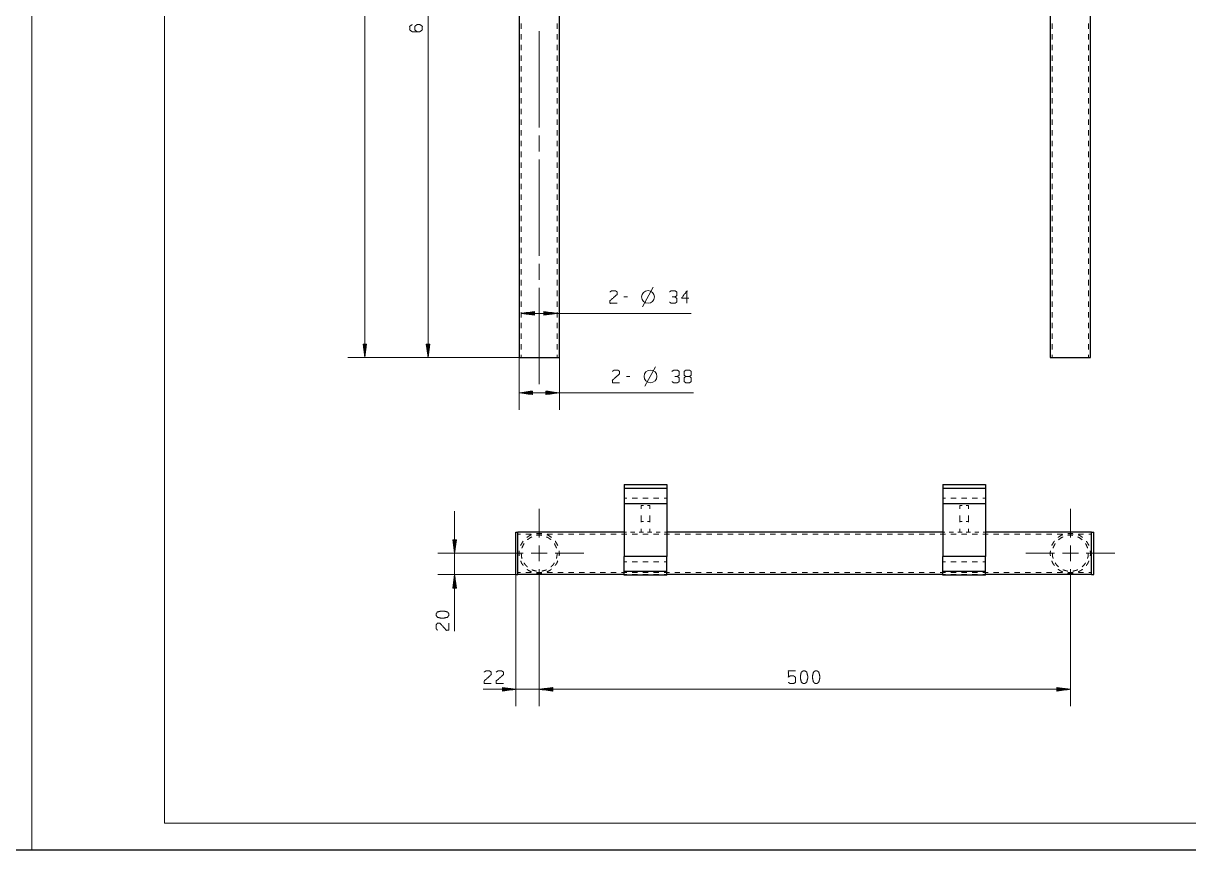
# Model space of a CAD drawing. Header units: millimetres. Extents: x 2210 to 79821, y -19430 to 2344.
# Drawn here: x 8667.6 to 8887, y 1492.8 to 1648.3 of the extents above; entities that cross this region are included whole.
import ezdxf

# ---------------------------------------------------------------- set-up
doc = ezdxf.new("R2010")
doc.units = ezdxf.units.MM
doc.layers.add('101', color=7, linetype='Continuous', true_color=0xffffff)

msp = doc.modelspace()

# ---------------------------------------------------------------- linework, layer by layer
msp.add_line((2209.78, 1492.82), (13049.16, 1492.82))
at = {"layer": '101', "color": 133, "linetype": 'Continuous', "lineweight": 18}
for p, q in [((8669.21, 1789.82), (8669.21, 1492.82)), ((8694.21, 1784.82), (8694.21, 1497.82)), ((8694.21, 1497.82), (9084.21, 1497.82)), ((8669.21, 1492.82), (9089.21, 1492.82))]:
    msp.add_line(p, q, dxfattribs=at)
at = {"layer": '101', "color": 22, "linetype": 'Continuous', "lineweight": 18}
for p, q in [((8731.89, 1585.45), (8731.89, 1736.08)), ((8743.81, 1714.25), (8743.81, 1585.45)), ((8763.87, 1594.09), (8761.33, 1593.76)), ((8761.33, 1593.76), (8763.87, 1593.43)), ((8761.33, 1593.76), (8793.33, 1593.76)), ((8763.87, 1593.78), (8761.52, 1593.78)), ((8763.87, 1593.73), (8761.52, 1593.73)), ((8763.87, 1593.84), (8761.9, 1593.84)), ((8763.87, 1593.68), (8761.9, 1593.68)), ((8763.87, 1593.89), (8762.29, 1593.89)), ((8763.87, 1593.63), (8762.29, 1593.63)), ((8763.87, 1593.94), (8762.68, 1593.94)), ((8763.87, 1593.58), (8762.68, 1593.58)), ((8763.87, 1593.99), (8763.06, 1593.99)), ((8763.87, 1593.53), (8763.06, 1593.53)), ((8763.87, 1594.04), (8763.45, 1594.04)), ((8763.87, 1593.48), (8763.45, 1593.48)), ((8763.87, 1594.09), (8763.83, 1594.09)), ((8763.87, 1594.09), (8763.83, 1594.09)), ((8763.87, 1593.43), (8763.83, 1593.43)), ((8763.87, 1593.43), (8763.83, 1593.43)), ((8763.87, 1593.43), (8763.87, 1594.09)), ((8765.59, 1594.09), (8765.62, 1594.09)), ((8765.59, 1594.09), (8765.59, 1593.43)), ((8768.13, 1593.76), (8765.59, 1594.09)), ((8765.59, 1594.09), (8765.62, 1594.09)), ((8765.59, 1594.04), (8766, 1594.04)), ((8765.59, 1593.99), (8766.39, 1593.99)), ((8765.59, 1593.94), (8766.77, 1593.94)), ((8765.59, 1593.89), (8767.16, 1593.89)), ((8765.59, 1593.84), (8767.55, 1593.84)), ((8765.59, 1593.78), (8767.93, 1593.78)), ((8765.59, 1593.43), (8768.13, 1593.76)), ((8765.59, 1593.73), (8767.93, 1593.73)), ((8765.59, 1593.68), (8767.55, 1593.68)), ((8765.59, 1593.63), (8767.16, 1593.63)), ((8765.59, 1593.58), (8766.77, 1593.58)), ((8765.59, 1593.53), (8766.39, 1593.53)), ((8765.59, 1593.48), (8766, 1593.48)), ((8765.59, 1593.43), (8765.62, 1593.43)), ((8765.59, 1593.43), (8765.62, 1593.43)), ((8732.23, 1587.99), (8731.56, 1587.99)), ((8731.56, 1587.99), (8731.56, 1587.96)), ((8731.56, 1587.99), (8731.56, 1587.96)), ((8731.56, 1587.99), (8731.89, 1585.45)), ((8731.62, 1587.99), (8731.62, 1587.57)), ((8731.67, 1587.99), (8731.67, 1587.19)), ((8731.72, 1587.99), (8731.72, 1586.8)), ((8731.77, 1587.99), (8731.77, 1586.41)), ((8731.82, 1587.99), (8731.82, 1586.03)), ((8731.87, 1587.99), (8731.87, 1585.64)), ((8731.89, 1585.45), (8732.23, 1587.99)), ((8731.92, 1587.99), (8731.92, 1585.64)), ((8731.97, 1587.99), (8731.97, 1586.03)), ((8732.02, 1587.99), (8732.02, 1586.41)), ((8732.07, 1587.99), (8732.07, 1586.8)), ((8732.12, 1587.99), (8732.12, 1587.19)), ((8732.17, 1587.99), (8732.17, 1587.57)), ((8732.22, 1587.99), (8732.22, 1587.96)), ((8732.22, 1587.99), (8732.22, 1587.96)), ((8743.47, 1587.99), (8743.81, 1585.45)), ((8744.14, 1587.99), (8743.47, 1587.99)), ((8743.48, 1587.99), (8743.48, 1587.96)), ((8743.48, 1587.99), (8743.48, 1587.96)), ((8743.53, 1587.99), (8743.53, 1587.57)), ((8743.58, 1587.99), (8743.58, 1587.19)), ((8743.63, 1587.99), (8743.63, 1586.8)), ((8743.68, 1587.99), (8743.68, 1586.41)), ((8743.73, 1587.99), (8743.73, 1586.03)), ((8743.78, 1587.99), (8743.78, 1585.64)), ((8743.81, 1585.45), (8744.14, 1587.99)), ((8743.83, 1587.99), (8743.83, 1585.64)), ((8743.88, 1587.99), (8743.88, 1586.03)), ((8743.93, 1587.99), (8743.93, 1586.41)), ((8743.99, 1587.99), (8743.99, 1586.8)), ((8744.04, 1587.99), (8744.04, 1587.19)), ((8744.09, 1587.99), (8744.09, 1587.57)), ((8744.14, 1587.99), (8744.14, 1587.96)), ((8744.14, 1587.99), (8744.14, 1587.96)), ((8760.93, 1585.45), (8728.72, 1585.45)), ((8760.93, 1585.45), (8740.63, 1585.45)), ((8760.93, 1585.45), (8760.93, 1575.63)), ((8768.53, 1585.45), (8768.53, 1575.63)), ((8763.47, 1579.14), (8760.93, 1578.81)), ((8760.93, 1578.81), (8763.47, 1578.47)), ((8760.93, 1578.81), (8793.79, 1578.81)), ((8763.47, 1578.83), (8761.12, 1578.83)), ((8763.47, 1578.78), (8761.12, 1578.78)), ((8763.47, 1578.88), (8761.5, 1578.88)), ((8763.47, 1578.73), (8761.5, 1578.73)), ((8763.47, 1578.94), (8761.89, 1578.94)), ((8763.47, 1578.68), (8761.89, 1578.68)), ((8763.47, 1578.99), (8762.28, 1578.99)), ((8763.47, 1578.63), (8762.28, 1578.63)), ((8763.47, 1579.04), (8762.66, 1579.04)), ((8763.47, 1578.58), (8762.66, 1578.58)), ((8763.47, 1579.09), (8763.05, 1579.09)), ((8763.47, 1578.53), (8763.05, 1578.53)), ((8763.47, 1579.14), (8763.43, 1579.14)), ((8763.47, 1579.14), (8763.43, 1579.14)), ((8763.47, 1578.48), (8763.43, 1578.48)), ((8763.47, 1578.48), (8763.43, 1578.48)), ((8763.47, 1578.47), (8763.47, 1579.14)), ((8768.53, 1578.81), (8765.99, 1579.14)), ((8765.99, 1579.14), (8766.02, 1579.14)), ((8765.99, 1579.14), (8765.99, 1578.47)), ((8765.99, 1579.14), (8766.02, 1579.14)), ((8765.99, 1579.09), (8766.4, 1579.09)), ((8765.99, 1579.04), (8766.79, 1579.04)), ((8765.99, 1578.99), (8767.17, 1578.99)), ((8765.99, 1578.94), (8767.56, 1578.94)), ((8765.99, 1578.88), (8767.95, 1578.88)), ((8765.99, 1578.83), (8768.33, 1578.83)), ((8765.99, 1578.47), (8768.53, 1578.81)), ((8765.99, 1578.78), (8768.33, 1578.78)), ((8765.99, 1578.73), (8767.95, 1578.73)), ((8765.99, 1578.68), (8767.56, 1578.68)), ((8765.99, 1578.63), (8767.17, 1578.63)), ((8765.99, 1578.58), (8766.79, 1578.58)), ((8765.99, 1578.53), (8766.4, 1578.53)), ((8765.99, 1578.48), (8766.02, 1578.48)), ((8765.99, 1578.48), (8766.02, 1578.48)), ((8748.8, 1533.94), (8748.8, 1556.54)), ((8748.47, 1551.14), (8748.8, 1548.6)), ((8748.47, 1551.14), (8748.47, 1551.11)), ((8749.14, 1551.14), (8748.47, 1551.14)), ((8748.47, 1551.14), (8748.47, 1551.11)), ((8748.52, 1551.14), (8748.52, 1550.72)), ((8748.57, 1551.14), (8748.57, 1550.34)), ((8748.62, 1551.14), (8748.62, 1549.95)), ((8748.68, 1551.14), (8748.68, 1549.56)), ((8748.73, 1551.14), (8748.73, 1549.18)), ((8748.78, 1551.14), (8748.78, 1548.79)), ((8748.8, 1548.6), (8749.14, 1551.14)), ((8748.83, 1551.14), (8748.83, 1548.79)), ((8748.88, 1551.14), (8748.88, 1549.18)), ((8748.93, 1551.14), (8748.93, 1549.56)), ((8748.98, 1551.14), (8748.98, 1549.95)), ((8749.03, 1551.14), (8749.03, 1550.34)), ((8749.08, 1551.14), (8749.08, 1550.72)), ((8749.13, 1551.14), (8749.13, 1551.11)), ((8749.13, 1551.14), (8749.13, 1551.11)), ((8756.33, 1548.6), (8745.63, 1548.6)), ((8760.33, 1545.2), (8760.33, 1519.83)), ((8760.73, 1544.6), (8745.63, 1544.6)), ((8748.8, 1544.6), (8748.47, 1542.06)), ((8748.52, 1542.06), (8748.52, 1542.48)), ((8748.57, 1542.06), (8748.57, 1542.86)), ((8748.62, 1542.06), (8748.62, 1543.25)), ((8748.68, 1542.06), (8748.68, 1543.64)), ((8748.73, 1542.06), (8748.73, 1544.02)), ((8748.78, 1542.06), (8748.78, 1544.41)), ((8749.14, 1542.06), (8748.8, 1544.6)), ((8748.83, 1542.06), (8748.83, 1544.41)), ((8748.88, 1542.06), (8748.88, 1544.02)), ((8748.93, 1542.06), (8748.93, 1543.64)), ((8748.98, 1542.06), (8748.98, 1543.25)), ((8749.03, 1542.06), (8749.03, 1542.86)), ((8749.08, 1542.06), (8749.08, 1542.48)), ((8748.47, 1542.06), (8748.47, 1542.09)), ((8748.47, 1542.06), (8748.47, 1542.09)), ((8748.47, 1542.06), (8749.14, 1542.06)), ((8749.13, 1542.06), (8749.13, 1542.09)), ((8749.13, 1542.06), (8749.13, 1542.09)), ((8764.73, 1540.2), (8764.73, 1519.83)), ((8764.73, 1540.2), (8764.73, 1519.83)), ((8864.73, 1540.2), (8864.73, 1519.83)), ((8754.19, 1523.01), (8772.66, 1523.01)), ((8757.79, 1523.34), (8757.79, 1522.67)), ((8760.33, 1523.01), (8757.79, 1523.34)), ((8757.79, 1523.34), (8757.82, 1523.34)), ((8757.79, 1523.34), (8757.82, 1523.34)), ((8757.79, 1523.28), (8758.2, 1523.28)), ((8757.79, 1523.23), (8758.59, 1523.23)), ((8757.79, 1523.18), (8758.97, 1523.18)), ((8757.79, 1523.13), (8759.36, 1523.13)), ((8757.79, 1523.08), (8759.75, 1523.08)), ((8757.79, 1523.03), (8760.13, 1523.03)), ((8757.79, 1522.67), (8760.33, 1523.01)), ((8757.79, 1522.98), (8760.13, 1522.98)), ((8757.79, 1522.93), (8759.75, 1522.93)), ((8757.79, 1522.88), (8759.36, 1522.88)), ((8757.79, 1522.83), (8758.97, 1522.83)), ((8757.79, 1522.78), (8758.59, 1522.78)), ((8757.79, 1522.73), (8758.2, 1522.73)), ((8767.27, 1523.34), (8764.73, 1523.01)), ((8767.27, 1523.34), (8764.73, 1523.01)), ((8764.73, 1523.01), (8767.27, 1522.67)), ((8764.73, 1523.01), (8767.27, 1522.67)), ((8764.73, 1523.01), (8864.73, 1523.01)), ((8767.27, 1523.03), (8764.92, 1523.03)), ((8767.27, 1523.03), (8764.92, 1523.03)), ((8767.27, 1522.98), (8764.92, 1522.98)), ((8767.27, 1522.98), (8764.92, 1522.98)), ((8767.27, 1523.08), (8765.3, 1523.08)), ((8767.27, 1523.08), (8765.3, 1523.08)), ((8767.27, 1522.93), (8765.3, 1522.93)), ((8767.27, 1522.93), (8765.3, 1522.93)), ((8767.27, 1523.13), (8765.69, 1523.13)), ((8767.27, 1523.13), (8765.69, 1523.13)), ((8767.27, 1522.88), (8765.69, 1522.88)), ((8767.27, 1522.88), (8765.69, 1522.88)), ((8767.27, 1523.18), (8766.08, 1523.18)), ((8767.27, 1523.18), (8766.08, 1523.18)), ((8767.27, 1522.83), (8766.08, 1522.83)), ((8767.27, 1522.83), (8766.08, 1522.83)), ((8767.27, 1523.23), (8766.46, 1523.23)), ((8767.27, 1523.23), (8766.46, 1523.23)), ((8767.27, 1522.78), (8766.46, 1522.78)), ((8767.27, 1522.78), (8766.46, 1522.78)), ((8767.27, 1523.28), (8766.85, 1523.28)), ((8767.27, 1523.28), (8766.85, 1523.28)), ((8767.27, 1522.73), (8766.85, 1522.73)), ((8767.27, 1522.73), (8766.85, 1522.73)), ((8767.27, 1523.34), (8767.23, 1523.34)), ((8767.27, 1523.34), (8767.23, 1523.34)), ((8767.27, 1523.34), (8767.23, 1523.34)), ((8767.27, 1523.34), (8767.23, 1523.34)), ((8767.27, 1522.67), (8767.27, 1523.34)), ((8767.27, 1522.67), (8767.27, 1523.34)), ((8864.73, 1523.01), (8862.19, 1523.34)), ((8862.19, 1523.34), (8862.22, 1523.34)), ((8862.19, 1523.34), (8862.19, 1522.67)), ((8862.19, 1523.34), (8862.22, 1523.34)), ((8862.19, 1523.28), (8862.6, 1523.28)), ((8862.19, 1523.23), (8862.99, 1523.23)), ((8862.19, 1523.18), (8863.37, 1523.18)), ((8862.19, 1523.13), (8863.76, 1523.13)), ((8862.19, 1523.08), (8864.15, 1523.08)), ((8862.19, 1523.03), (8864.53, 1523.03)), ((8862.19, 1522.67), (8864.73, 1523.01)), ((8862.19, 1522.98), (8864.53, 1522.98)), ((8862.19, 1522.93), (8864.15, 1522.93)), ((8862.19, 1522.88), (8863.76, 1522.88)), ((8862.19, 1522.83), (8863.37, 1522.83)), ((8862.19, 1522.78), (8862.99, 1522.78)), ((8862.19, 1522.73), (8862.6, 1522.73)), ((8757.79, 1522.68), (8757.82, 1522.68)), ((8757.79, 1522.68), (8757.82, 1522.68)), ((8767.27, 1522.68), (8767.23, 1522.68)), ((8767.27, 1522.68), (8767.23, 1522.68)), ((8767.27, 1522.68), (8767.23, 1522.68)), ((8767.27, 1522.68), (8767.23, 1522.68)), ((8862.19, 1522.68), (8862.22, 1522.68)), ((8862.19, 1522.68), (8862.22, 1522.68))]:
    msp.add_line(p, q, dxfattribs=at)
at = {"layer": '101', "color": 92, "linetype": 'Continuous', "lineweight": 25}
for p, q in [((8760.93, 1714.25), (8760.93, 1585.45)), ((8768.53, 1585.45), (8768.53, 1714.25)), ((8860.93, 1714.25), (8860.93, 1585.45)), ((8868.53, 1585.45), (8868.53, 1714.25)), ((8780.73, 1561.54), (8780.73, 1560.83)), ((8780.73, 1561.54), (8788.73, 1561.54)), ((8780.73, 1560.83), (8780.73, 1558.59)), ((8780.73, 1560.83), (8788.73, 1560.83)), ((8788.73, 1561.54), (8788.73, 1560.83)), ((8788.73, 1560.83), (8788.73, 1558.59)), ((8840.73, 1561.54), (8848.73, 1561.54)), ((8840.73, 1561.54), (8840.73, 1560.83)), ((8840.73, 1560.83), (8840.73, 1558.59)), ((8840.73, 1560.83), (8848.73, 1560.83)), ((8848.73, 1561.54), (8848.73, 1560.83)), ((8848.73, 1560.83), (8848.73, 1558.59)), ((8780.73, 1558), (8788.73, 1558)), ((8840.73, 1558), (8848.73, 1558)), ((8780.73, 1557), (8780.73, 1548)), ((8788.73, 1557), (8788.73, 1548)), ((8840.73, 1557), (8840.73, 1548)), ((8848.73, 1557), (8848.73, 1548)), ((8780.73, 1552.6), (8760.73, 1552.6)), ((8760.73, 1545.2), (8760.73, 1552)), ((8840.72, 1552.6), (8788.73, 1552.6)), ((8868.73, 1552.6), (8848.72, 1552.6)), ((8868.73, 1545.2), (8868.73, 1552)), ((8788.73, 1548), (8780.73, 1548)), ((8780.73, 1545.17), (8780.73, 1547.41)), ((8788.73, 1545.17), (8788.73, 1547.41)), ((8848.73, 1548), (8840.73, 1548)), ((8840.73, 1545.17), (8840.73, 1547.41)), ((8848.73, 1545.17), (8848.73, 1547.41)), ((8788.73, 1545.17), (8780.73, 1545.17)), ((8780.73, 1544.46), (8780.73, 1545.17)), ((8788.73, 1544.46), (8788.73, 1545.17)), ((8848.73, 1545.17), (8840.73, 1545.17)), ((8840.73, 1544.46), (8840.73, 1545.17)), ((8848.73, 1544.46), (8848.73, 1545.17)), ((8780.73, 1544.6), (8760.73, 1544.6)), ((8788.73, 1544.46), (8780.73, 1544.46)), ((8840.72, 1544.6), (8788.73, 1544.6)), ((8848.73, 1544.46), (8840.73, 1544.46)), ((8868.73, 1544.6), (8848.72, 1544.6))]:
    msp.add_line(p, q, dxfattribs=at)
at = {"layer": '101', "color": 53, "linetype": 'Continuous', "lineweight": 18}
for p, q in [((8761.33, 1648.34), (8761.33, 1647.33)), ((8768.13, 1647.33), (8768.13, 1648.34)), ((8861.33, 1648.34), (8861.33, 1647.33)), ((8868.13, 1647.33), (8868.13, 1648.34)), ((8761.33, 1646.33), (8761.33, 1645.32)), ((8768.13, 1645.32), (8768.13, 1646.33)), ((8861.33, 1646.33), (8861.33, 1645.32)), ((8868.13, 1645.32), (8868.13, 1646.33)), ((8761.33, 1644.32), (8761.33, 1643.31)), ((8768.13, 1643.31), (8768.13, 1644.32)), ((8861.33, 1644.32), (8861.33, 1643.31)), ((8868.13, 1643.31), (8868.13, 1644.32)), ((8761.33, 1642.3), (8761.33, 1641.3)), ((8768.13, 1641.3), (8768.13, 1642.3)), ((8861.33, 1642.3), (8861.33, 1641.3)), ((8868.13, 1641.3), (8868.13, 1642.3)), ((8761.33, 1640.29), (8761.33, 1639.28)), ((8768.13, 1639.28), (8768.13, 1640.29)), ((8861.33, 1640.29), (8861.33, 1639.28)), ((8868.13, 1639.28), (8868.13, 1640.29)), ((8761.33, 1638.28), (8761.33, 1637.27)), ((8768.13, 1637.27), (8768.13, 1638.28)), ((8861.33, 1638.28), (8861.33, 1637.27)), ((8868.13, 1637.27), (8868.13, 1638.28)), ((8761.33, 1636.27), (8761.33, 1635.26)), ((8768.13, 1635.26), (8768.13, 1636.27)), ((8861.33, 1636.27), (8861.33, 1635.26)), ((8868.13, 1635.26), (8868.13, 1636.27)), ((8761.33, 1634.25), (8761.33, 1633.25)), ((8768.13, 1633.25), (8768.13, 1634.25)), ((8861.33, 1634.25), (8861.33, 1633.25)), ((8868.13, 1633.25), (8868.13, 1634.25)), ((8761.33, 1632.24), (8761.33, 1631.23)), ((8761.33, 1630.23), (8761.33, 1629.22)), ((8768.13, 1631.23), (8768.13, 1632.24)), ((8768.13, 1629.22), (8768.13, 1630.23)), ((8861.33, 1632.24), (8861.33, 1631.23)), ((8861.33, 1630.23), (8861.33, 1629.22)), ((8868.13, 1631.23), (8868.13, 1632.24)), ((8868.13, 1629.22), (8868.13, 1630.23)), ((8761.33, 1628.22), (8761.33, 1627.21)), ((8768.13, 1627.21), (8768.13, 1628.22)), ((8861.33, 1628.22), (8861.33, 1627.21)), ((8868.13, 1627.21), (8868.13, 1628.22)), ((8761.33, 1626.2), (8761.33, 1625.2)), ((8768.13, 1625.2), (8768.13, 1626.2)), ((8861.33, 1626.2), (8861.33, 1625.2)), ((8868.13, 1625.2), (8868.13, 1626.2)), ((8761.33, 1624.19), (8761.33, 1623.18)), ((8768.13, 1623.18), (8768.13, 1624.19)), ((8861.33, 1624.19), (8861.33, 1623.18)), ((8868.13, 1623.18), (8868.13, 1624.19)), ((8761.33, 1622.18), (8761.33, 1621.17)), ((8768.13, 1621.17), (8768.13, 1622.18)), ((8861.33, 1622.18), (8861.33, 1621.17)), ((8868.13, 1621.17), (8868.13, 1622.18)), ((8761.33, 1620.17), (8761.33, 1619.16)), ((8768.13, 1619.16), (8768.13, 1620.17)), ((8861.33, 1620.17), (8861.33, 1619.16)), ((8868.13, 1619.16), (8868.13, 1620.17)), ((8761.33, 1618.15), (8761.33, 1617.15)), ((8768.13, 1617.15), (8768.13, 1618.15)), ((8861.33, 1618.15), (8861.33, 1617.15)), ((8868.13, 1617.15), (8868.13, 1618.15)), ((8761.33, 1616.14), (8761.33, 1615.13)), ((8768.13, 1615.13), (8768.13, 1616.14)), ((8861.33, 1616.14), (8861.33, 1615.13)), ((8868.13, 1615.13), (8868.13, 1616.14)), ((8761.33, 1614.13), (8761.33, 1613.12)), ((8768.13, 1613.12), (8768.13, 1614.13)), ((8861.33, 1614.13), (8861.33, 1613.12)), ((8868.13, 1613.12), (8868.13, 1614.13)), ((8761.33, 1612.12), (8761.33, 1611.11)), ((8768.13, 1611.11), (8768.13, 1612.12)), ((8861.33, 1612.12), (8861.33, 1611.11)), ((8868.13, 1611.11), (8868.13, 1612.12)), ((8761.33, 1610.1), (8761.33, 1609.1)), ((8768.13, 1609.1), (8768.13, 1610.1)), ((8861.33, 1610.1), (8861.33, 1609.1)), ((8868.13, 1609.1), (8868.13, 1610.1)), ((8761.33, 1608.09), (8761.33, 1607.08)), ((8761.33, 1606.08), (8761.33, 1605.07)), ((8768.13, 1607.08), (8768.13, 1608.09)), ((8768.13, 1605.07), (8768.13, 1606.08)), ((8861.33, 1608.09), (8861.33, 1607.08)), ((8861.33, 1606.08), (8861.33, 1605.07)), ((8868.13, 1607.08), (8868.13, 1608.09)), ((8868.13, 1605.07), (8868.13, 1606.08)), ((8761.33, 1604.07), (8761.33, 1603.06)), ((8768.13, 1603.06), (8768.13, 1604.07)), ((8861.33, 1604.07), (8861.33, 1603.06)), ((8868.13, 1603.06), (8868.13, 1604.07)), ((8761.33, 1602.05), (8761.33, 1601.05)), ((8768.13, 1601.05), (8768.13, 1602.05)), ((8861.33, 1602.05), (8861.33, 1601.05)), ((8868.13, 1601.05), (8868.13, 1602.05)), ((8761.33, 1600.04), (8761.33, 1599.03)), ((8768.13, 1599.03), (8768.13, 1600.04)), ((8861.33, 1600.04), (8861.33, 1599.03)), ((8868.13, 1599.03), (8868.13, 1600.04)), ((8761.33, 1598.03), (8761.33, 1597.02)), ((8768.13, 1597.02), (8768.13, 1598.03)), ((8861.33, 1598.03), (8861.33, 1597.02)), ((8868.13, 1597.02), (8868.13, 1598.03)), ((8761.33, 1596.02), (8761.33, 1595.01)), ((8768.13, 1595.01), (8768.13, 1596.02)), ((8861.33, 1596.02), (8861.33, 1595.01)), ((8868.13, 1595.01), (8868.13, 1596.02)), ((8761.33, 1594), (8761.33, 1593)), ((8768.13, 1593), (8768.13, 1594)), ((8861.33, 1594), (8861.33, 1593)), ((8868.13, 1593), (8868.13, 1594)), ((8761.33, 1591.99), (8761.33, 1590.98)), ((8768.13, 1590.98), (8768.13, 1591.99)), ((8861.33, 1591.99), (8861.33, 1590.98)), ((8868.13, 1590.98), (8868.13, 1591.99)), ((8761.33, 1589.98), (8761.33, 1588.97)), ((8768.13, 1588.97), (8768.13, 1589.98)), ((8861.33, 1589.98), (8861.33, 1588.97)), ((8868.13, 1588.97), (8868.13, 1589.98)), ((8761.33, 1587.97), (8761.33, 1586.96)), ((8768.13, 1586.96), (8768.13, 1587.97)), ((8861.33, 1587.97), (8861.33, 1586.96)), ((8868.13, 1586.96), (8868.13, 1587.97)), ((8761.33, 1585.95), (8761.33, 1585.45)), ((8768.13, 1585.45), (8768.13, 1585.95)), ((8861.33, 1585.95), (8861.33, 1585.45)), ((8868.13, 1585.45), (8868.13, 1585.95)), ((8780.73, 1559), (8781.23, 1559)), ((8782.23, 1559), (8783.23, 1559)), ((8784.23, 1559), (8785.23, 1559)), ((8786.23, 1559), (8787.23, 1559)), ((8788.23, 1559), (8788.73, 1559)), ((8840.73, 1559), (8841.23, 1559)), ((8842.23, 1559), (8843.23, 1559)), ((8844.23, 1559), (8845.23, 1559)), ((8846.23, 1559), (8847.23, 1559)), ((8848.23, 1559), (8848.73, 1559)), ((8783.93, 1557.6), (8784.33, 1557.6)), ((8783.93, 1556.97), (8783.93, 1557.6)), ((8783.93, 1554.47), (8783.93, 1555.72)), ((8785.13, 1557.6), (8785.53, 1557.6)), ((8785.53, 1556.97), (8785.53, 1557.6)), ((8785.53, 1554.47), (8785.53, 1555.72)), ((8843.93, 1557.6), (8844.33, 1557.6)), ((8843.93, 1557.6), (8843.93, 1556.97)), ((8843.93, 1555.72), (8843.93, 1554.47)), ((8845.13, 1557.6), (8845.53, 1557.6)), ((8845.53, 1557.6), (8845.53, 1556.97)), ((8845.53, 1555.72), (8845.53, 1554.47)), ((8783.93, 1554.6), (8784.33, 1554.6)), ((8785.13, 1554.6), (8785.53, 1554.6)), ((8843.93, 1554.6), (8844.33, 1554.6)), ((8845.13, 1554.6), (8845.53, 1554.6)), ((8761.23, 1552.2), (8760.73, 1552.2)), ((8763.23, 1552.2), (8762.23, 1552.2)), ((8764.73, 1552.4), (8764.23, 1552.34)), ((8765.23, 1552.2), (8764.23, 1552.2)), ((8764.73, 1552), (8764.24, 1551.94)), ((8765.22, 1552.34), (8764.73, 1552.4)), ((8765.21, 1551.94), (8764.73, 1552)), ((8767.23, 1552.2), (8766.23, 1552.2)), ((8769.23, 1552.2), (8768.23, 1552.2)), ((8771.23, 1552.2), (8770.23, 1552.2)), ((8773.23, 1552.2), (8772.23, 1552.2)), ((8775.23, 1552.2), (8774.23, 1552.2)), ((8777.23, 1552.2), (8776.23, 1552.2)), ((8779.23, 1552.2), (8778.23, 1552.2)), ((8781.23, 1552.2), (8780.23, 1552.2)), ((8781.13, 1552.6), (8780.73, 1552.6)), ((8782.73, 1552.6), (8781.93, 1552.6)), ((8783.23, 1552.2), (8782.23, 1552.2)), ((8783.93, 1552.6), (8783.53, 1552.6)), ((8783.93, 1552.6), (8783.93, 1553.22)), ((8783.93, 1552.6), (8784.33, 1552.6)), ((8785.23, 1552.2), (8784.23, 1552.2)), ((8785.13, 1552.6), (8785.53, 1552.6)), ((8785.53, 1552.6), (8785.53, 1553.22)), ((8785.93, 1552.6), (8785.53, 1552.6)), ((8787.23, 1552.2), (8786.23, 1552.2)), ((8787.53, 1552.6), (8786.73, 1552.6)), ((8789.23, 1552.2), (8788.23, 1552.2)), ((8788.73, 1552.6), (8788.33, 1552.6)), ((8791.23, 1552.2), (8790.23, 1552.2)), ((8793.23, 1552.2), (8792.23, 1552.2)), ((8795.23, 1552.2), (8794.23, 1552.2)), ((8797.23, 1552.2), (8796.23, 1552.2)), ((8799.23, 1552.2), (8798.23, 1552.2)), ((8801.23, 1552.2), (8800.23, 1552.2)), ((8803.23, 1552.2), (8802.23, 1552.2)), ((8805.23, 1552.2), (8804.23, 1552.2)), ((8807.23, 1552.2), (8806.23, 1552.2)), ((8809.23, 1552.2), (8808.23, 1552.2)), ((8811.23, 1552.2), (8810.23, 1552.2)), ((8813.23, 1552.2), (8812.23, 1552.2)), ((8815.23, 1552.2), (8814.23, 1552.2)), ((8817.23, 1552.2), (8816.23, 1552.2)), ((8819.23, 1552.2), (8818.23, 1552.2)), ((8821.23, 1552.2), (8820.23, 1552.2)), ((8823.23, 1552.2), (8822.23, 1552.2)), ((8825.23, 1552.2), (8824.23, 1552.2)), ((8827.23, 1552.2), (8826.23, 1552.2)), ((8829.23, 1552.2), (8828.23, 1552.2)), ((8831.23, 1552.2), (8830.23, 1552.2)), ((8833.23, 1552.2), (8832.23, 1552.2)), ((8835.23, 1552.2), (8834.23, 1552.2)), ((8837.23, 1552.2), (8836.23, 1552.2)), ((8839.23, 1552.2), (8838.23, 1552.2)), ((8841.23, 1552.2), (8840.23, 1552.2)), ((8841.12, 1552.6), (8840.72, 1552.6)), ((8842.72, 1552.6), (8841.92, 1552.6)), ((8843.23, 1552.2), (8842.23, 1552.2)), ((8843.92, 1552.6), (8843.52, 1552.6)), ((8843.93, 1553.22), (8843.93, 1552.6)), ((8843.93, 1552.6), (8844.33, 1552.6)), ((8845.23, 1552.2), (8844.23, 1552.2)), ((8845.13, 1552.6), (8845.53, 1552.6)), ((8845.92, 1552.6), (8845.52, 1552.6)), ((8845.53, 1553.22), (8845.53, 1552.6)), ((8847.23, 1552.2), (8846.23, 1552.2)), ((8847.52, 1552.6), (8846.72, 1552.6)), ((8849.23, 1552.2), (8848.23, 1552.2)), ((8848.72, 1552.6), (8848.32, 1552.6)), ((8851.23, 1552.2), (8850.23, 1552.2)), ((8853.23, 1552.2), (8852.23, 1552.2)), ((8855.23, 1552.2), (8854.23, 1552.2)), ((8857.23, 1552.2), (8856.23, 1552.2)), ((8859.23, 1552.2), (8858.23, 1552.2)), ((8861.23, 1552.2), (8860.23, 1552.2)), ((8863.23, 1552.2), (8862.23, 1552.2)), ((8864.73, 1552.4), (8864.23, 1552.34)), ((8865.23, 1552.2), (8864.23, 1552.2)), ((8864.73, 1552), (8864.24, 1551.94)), ((8865.22, 1552.34), (8864.73, 1552.4)), ((8865.21, 1551.94), (8864.73, 1552)), ((8867.23, 1552.2), (8866.23, 1552.2)), ((8868.73, 1552.2), (8868.23, 1552.2)), ((8781.23, 1547), (8780.73, 1547)), ((8783.23, 1547), (8782.23, 1547)), ((8785.23, 1547), (8784.23, 1547)), ((8787.23, 1547), (8786.23, 1547)), ((8788.73, 1547), (8788.23, 1547)), ((8841.23, 1547), (8840.73, 1547)), ((8843.23, 1547), (8842.23, 1547)), ((8845.23, 1547), (8844.23, 1547)), ((8847.23, 1547), (8846.23, 1547)), ((8848.73, 1547), (8848.23, 1547)), ((8761.23, 1545), (8760.73, 1545)), ((8763.23, 1545), (8762.23, 1545)), ((8765.23, 1545), (8764.23, 1545)), ((8767.23, 1545), (8766.23, 1545)), ((8769.23, 1545), (8768.23, 1545)), ((8771.23, 1545), (8770.23, 1545)), ((8773.23, 1545), (8772.23, 1545)), ((8775.23, 1545), (8774.23, 1545)), ((8777.23, 1545), (8776.23, 1545)), ((8779.23, 1545), (8778.23, 1545)), ((8781.23, 1545), (8780.23, 1545)), ((8783.23, 1545), (8782.23, 1545)), ((8785.23, 1545), (8784.23, 1545)), ((8787.23, 1545), (8786.23, 1545)), ((8789.23, 1545), (8788.23, 1545)), ((8791.23, 1545), (8790.23, 1545)), ((8793.23, 1545), (8792.23, 1545)), ((8795.23, 1545), (8794.23, 1545)), ((8797.23, 1545), (8796.23, 1545)), ((8799.23, 1545), (8798.23, 1545)), ((8801.23, 1545), (8800.23, 1545)), ((8803.23, 1545), (8802.23, 1545)), ((8805.23, 1545), (8804.23, 1545)), ((8807.23, 1545), (8806.23, 1545)), ((8809.23, 1545), (8808.23, 1545)), ((8811.23, 1545), (8810.23, 1545)), ((8813.23, 1545), (8812.23, 1545)), ((8815.23, 1545), (8814.23, 1545)), ((8817.23, 1545), (8816.23, 1545)), ((8819.23, 1545), (8818.23, 1545)), ((8821.23, 1545), (8820.23, 1545)), ((8823.23, 1545), (8822.23, 1545)), ((8825.23, 1545), (8824.23, 1545)), ((8827.23, 1545), (8826.23, 1545)), ((8829.23, 1545), (8828.23, 1545)), ((8831.23, 1545), (8830.23, 1545)), ((8833.23, 1545), (8832.23, 1545)), ((8835.23, 1545), (8834.23, 1545)), ((8837.23, 1545), (8836.23, 1545)), ((8839.23, 1545), (8838.23, 1545)), ((8841.23, 1545), (8840.23, 1545)), ((8843.23, 1545), (8842.23, 1545)), ((8845.23, 1545), (8844.23, 1545)), ((8847.23, 1545), (8846.23, 1545)), ((8849.23, 1545), (8848.23, 1545)), ((8851.23, 1545), (8850.23, 1545)), ((8853.23, 1545), (8852.23, 1545)), ((8855.23, 1545), (8854.23, 1545)), ((8857.23, 1545), (8856.23, 1545)), ((8859.23, 1545), (8858.23, 1545)), ((8861.23, 1545), (8860.23, 1545)), ((8863.23, 1545), (8862.23, 1545)), ((8865.23, 1545), (8864.23, 1545)), ((8867.23, 1545), (8866.23, 1545)), ((8868.73, 1545), (8868.23, 1545)), ((8781.23, 1544.6), (8780.73, 1544.6)), ((8783.23, 1544.6), (8782.23, 1544.6)), ((8785.23, 1544.6), (8784.23, 1544.6)), ((8787.23, 1544.6), (8786.23, 1544.6)), ((8788.73, 1544.6), (8788.23, 1544.6)), ((8841.22, 1544.6), (8840.72, 1544.6)), ((8843.22, 1544.6), (8842.22, 1544.6)), ((8845.22, 1544.6), (8844.22, 1544.6)), ((8847.22, 1544.6), (8846.22, 1544.6)), ((8848.72, 1544.6), (8848.22, 1544.6))]:
    msp.add_line(p, q, dxfattribs=at)
at = {"layer": '101', "color": 151, "linetype": 'Continuous', "lineweight": 18}
for p, q in [((8764.73, 1646.85), (8764.73, 1628.72)), ((8764.73, 1627.22), (8764.73, 1624.22)), ((8764.73, 1622.72), (8764.73, 1604.58)), ((8764.73, 1603.08), (8764.73, 1600.08)), ((8764.73, 1551.6), (8764.73, 1557)), ((8864.73, 1551.6), (8864.73, 1557)), ((8764.73, 1547.1), (8764.73, 1550.1)), ((8864.73, 1547.1), (8864.73, 1550.1)), ((8761.73, 1548.6), (8756.33, 1548.6)), ((8763.23, 1548.6), (8766.23, 1548.6)), ((8767.73, 1548.6), (8773.13, 1548.6)), ((8861.73, 1548.6), (8856.33, 1548.6)), ((8863.23, 1548.6), (8866.23, 1548.6)), ((8867.73, 1548.6), (8873.13, 1548.6)), ((8764.73, 1545.6), (8764.73, 1540.2)), ((8864.73, 1545.6), (8864.73, 1540.2))]:
    msp.add_line(p, q, dxfattribs=at)
at = {"layer": '101', "color": 72, "linetype": 'Continuous', "lineweight": 18}
for p, q in [((8784.17, 1595.01), (8786.17, 1598.66)), ((8781.33, 1596.85), (8780.66, 1596.85)), ((8784.64, 1580.06), (8786.64, 1583.71)), ((8781.8, 1581.89), (8781.13, 1581.89))]:
    msp.add_line(p, q, dxfattribs=at)
at = {"layer": '101', "color": 72, "linetype": 'Continuous', "lineweight": 25}
for p, q in [((8760.33, 1552.6), (8760.73, 1552.6)), ((8760.33, 1545.2), (8760.33, 1552)), ((8760.73, 1545.2), (8760.73, 1552)), ((8868.73, 1552.6), (8869.13, 1552.6)), ((8868.73, 1545.2), (8868.73, 1552)), ((8869.13, 1545.2), (8869.13, 1552)), ((8760.33, 1544.6), (8760.73, 1544.6)), ((8868.73, 1544.6), (8869.13, 1544.6))]:
    msp.add_line(p, q, dxfattribs=at)
at = {"layer": '101', "color": 72, "linetype": 'Continuous', "lineweight": 18}
for centre in [(8785.21, 1596.85), (8785.68, 1581.89)]:
    msp.add_circle(centre, 1.2, dxfattribs=at)
for points, knots in [([(8741.77, 1646.77), (8741.29, 1647.09), (8741.29, 1647.78), (8741.77, 1648.11), (8742.24, 1648.11), (8742.72, 1647.78), (8742.72, 1647.09), (8742.24, 1646.77), (8740.82, 1646.77), (8740.34, 1647.09), (8740.34, 1647.78), (8740.82, 1648.11)], [0, 0, 0.076963, 0.16976, 0.248073, 0.312018, 0.390331, 0.483129, 0.560092, 0.751927, 0.82889, 0.921687, 1, 1]), ([(8778.05, 1597.8), (8778.37, 1598.02), (8779.06, 1598.02), (8779.39, 1597.8), (8779.39, 1597.32), (8778.03, 1596.12), (8778.05, 1595.65), (8779.39, 1595.65)], [0, 0, 0.069692, 0.192977, 0.265273, 0.350228, 0.674741, 0.759753, 1, 1]), ([(8790.28, 1596.85), (8790.61, 1597.07), (8790.61, 1597.8), (8790.28, 1598.02), (8789.59, 1598.02), (8789.25, 1597.8)], [0, 0, 0.153874, 0.429855, 0.583729, 0.846126, 1, 1]), ([(8792.89, 1596.6), (8791.54, 1596.6), (8792.55, 1598.02), (8792.55, 1595.65)], [0, 0, 0.245868, 0.565294, 1, 1]), ([(8789.27, 1595.87), (8789.59, 1595.65), (8790.28, 1595.65), (8790.61, 1595.87), (8790.61, 1596.6), (8790.28, 1596.85), (8789.76, 1596.85)], [0, 0, 0.124121, 0.343687, 0.472445, 0.703376, 0.836731, 1, 1]), ([(8778.52, 1582.84), (8778.83, 1583.07), (8779.52, 1583.07), (8779.86, 1582.84), (8779.86, 1582.37), (8778.5, 1581.17), (8778.52, 1580.69), (8779.86, 1580.69)], [0, 0, 0.069692, 0.192978, 0.265274, 0.350227, 0.67474, 0.759752, 1, 1]), ([(8790.74, 1581.89), (8791.08, 1582.12), (8791.08, 1582.84), (8790.74, 1583.07), (8790.05, 1583.07), (8789.72, 1582.84)], [0, 0, 0.153877, 0.429854, 0.583731, 0.846126, 1, 1]), ([(8792.33, 1581.89), (8792.01, 1582.12), (8792.01, 1582.84), (8792.33, 1583.07), (8793.02, 1583.07), (8793.36, 1582.84), (8793.36, 1582.12), (8793.02, 1581.89), (8792.33, 1581.89), (8791.99, 1581.64), (8791.99, 1580.94), (8792.33, 1580.69), (8793.02, 1580.69), (8793.36, 1580.92), (8793.36, 1581.64), (8793.02, 1581.89)], [0, 0, 0.047573, 0.136085, 0.183659, 0.267815, 0.317165, 0.405677, 0.455028, 0.539184, 0.590297, 0.675756, 0.726869, 0.811025, 0.860376, 0.948887, 1, 1]), ([(8789.74, 1580.92), (8790.05, 1580.69), (8790.74, 1580.69), (8791.08, 1580.92), (8791.08, 1581.64), (8790.74, 1581.89), (8790.23, 1581.89)], [0, 0, 0.12412, 0.343687, 0.472447, 0.703377, 0.836734, 1, 1]), ([(8747.71, 1537.23), (8747.46, 1537.56), (8746.76, 1537.74), (8746.29, 1537.74), (8745.56, 1537.56), (8745.34, 1537.23), (8745.34, 1536.89), (8745.56, 1536.56), (8746.29, 1536.38), (8746.76, 1536.4), (8747.46, 1536.56), (8747.71, 1536.89), (8747.71, 1537.23)], [0, 0, 0.067526, 0.183971, 0.260584, 0.380943, 0.446141, 0.500306, 0.565504, 0.685863, 0.762529, 0.878309, 0.945835, 1, 1]), ([(8745.56, 1534.12), (8745.34, 1534.44), (8745.34, 1535.13), (8745.56, 1535.46), (8746.04, 1535.46), (8747.24, 1534.1), (8747.71, 1534.12), (8747.71, 1535.46)], [0, 0, 0.069692, 0.192977, 0.265274, 0.350227, 0.67474, 0.759752, 1, 1]), ([(8754.37, 1526.25), (8754.69, 1526.47), (8755.37, 1526.47), (8755.71, 1526.25), (8755.71, 1525.77), (8754.35, 1524.57), (8754.37, 1524.1), (8755.71, 1524.1)], [0, 0, 0.069693, 0.192977, 0.265274, 0.350227, 0.67474, 0.759752, 1, 1]), ([(8756.64, 1526.25), (8756.96, 1526.47), (8757.65, 1526.47), (8757.99, 1526.25), (8757.99, 1525.77), (8756.63, 1524.57), (8756.64, 1524.1), (8757.99, 1524.1)], [0, 0, 0.069693, 0.192977, 0.265274, 0.350227, 0.67474, 0.759752, 1, 1]), ([(8811.63, 1524.32), (8811.96, 1524.1), (8812.65, 1524.1), (8812.99, 1524.32), (8812.99, 1525.27), (8812.65, 1525.52), (8811.96, 1525.52), (8811.63, 1525.3), (8811.63, 1526.47), (8812.99, 1526.47)], [0, 0, 0.062228, 0.168343, 0.230571, 0.376816, 0.441265, 0.547381, 0.609609, 0.79049, 1, 1]), ([(8814.75, 1524.1), (8815.09, 1524.35), (8815.27, 1525.05), (8815.27, 1525.52), (8815.09, 1526.25), (8814.75, 1526.47), (8814.42, 1526.47), (8814.08, 1526.25), (8813.9, 1525.52), (8813.92, 1525.05), (8814.08, 1524.35), (8814.42, 1524.1), (8814.75, 1524.1)], [0, 0, 0.067526, 0.183971, 0.260583, 0.380943, 0.446141, 0.500306, 0.565504, 0.685864, 0.762529, 0.87831, 0.945835, 1, 1]), ([(8817.03, 1524.1), (8817.37, 1524.35), (8817.54, 1525.05), (8817.54, 1525.52), (8817.37, 1526.25), (8817.03, 1526.47), (8816.69, 1526.47), (8816.36, 1526.25), (8816.18, 1525.52), (8816.2, 1525.05), (8816.36, 1524.35), (8816.69, 1524.1), (8817.03, 1524.1)], [0, 0, 0.067527, 0.183972, 0.260584, 0.380943, 0.446143, 0.500307, 0.565505, 0.685864, 0.762529, 0.87831, 0.945835, 1, 1])]:
    msp.add_open_spline(points, degree=1, knots=knots, dxfattribs=at)
at = {"layer": '101', "color": 151, "linetype": 'Continuous', "lineweight": 18}
msp.add_open_spline([(8764.73, 1598.58), (8764.73, 1585.45), (8764.73, 1580.45)], degree=1, knots=[0, 0, 0.724265, 1, 1], dxfattribs=at)
at = {"layer": '101', "color": 92, "linetype": 'Continuous', "lineweight": 25}
for points, knots in [([(8760.93, 1585.45), (8761.04, 1585.45), (8761.88, 1585.45), (8763.38, 1585.45), (8764.27, 1585.45), (8766.07, 1585.45), (8767.57, 1585.45), (8768.09, 1585.45), (8768.53, 1585.45)], [0, 0, 0.014529, 0.125745, 0.322698, 0.439732, 0.677302, 0.874256, 0.942729, 1, 1]), ([(8860.93, 1585.45), (8861.04, 1585.45), (8861.88, 1585.45), (8863.38, 1585.45), (8864.27, 1585.45), (8866.07, 1585.45), (8867.57, 1585.45), (8868.41, 1585.45), (8868.53, 1585.45)], [0, 0, 0.014529, 0.125745, 0.322698, 0.439732, 0.677302, 0.874257, 0.985471, 1, 1]), ([(8780.73, 1558), (8780.73, 1557.87), (8780.73, 1557)], [0, 0, 0.133976, 1, 1]), ([(8840.73, 1558), (8840.73, 1557.87), (8840.73, 1557)], [0, 0, 0.133976, 1, 1]), ([(8848.73, 1558), (8848.73, 1557.87), (8848.73, 1557)], [0, 0, 0.133976, 1, 1])]:
    msp.add_open_spline(points, degree=1, knots=knots, dxfattribs=at)
for points in [[(8780.73, 1558.59), (8780.73, 1558)], [(8788.73, 1558.59), (8788.73, 1558)], [(8788.73, 1558), (8788.73, 1557.5), (8788.73, 1557)], [(8840.73, 1558.59), (8840.73, 1558)], [(8848.73, 1558.59), (8848.73, 1558)], [(8760.73, 1552), (8760.73, 1552.6)], [(8868.73, 1552), (8868.73, 1552.6)], [(8780.73, 1547.41), (8780.73, 1548)], [(8788.73, 1547.41), (8788.73, 1548)], [(8840.73, 1547.41), (8840.73, 1548)], [(8848.73, 1547.41), (8848.73, 1548)], [(8760.73, 1544.6), (8760.73, 1545.2)], [(8868.73, 1544.6), (8868.73, 1545.2)]]:
    msp.add_open_spline(points, degree=1, dxfattribs=at)
at = {"layer": '101', "color": 72, "linetype": 'Continuous', "lineweight": 25}
for points in [[(8760.33, 1552), (8760.33, 1552.6)], [(8760.73, 1552), (8760.73, 1552.6)], [(8868.73, 1552), (8868.73, 1552.6)], [(8869.13, 1552), (8869.13, 1552.6)], [(8760.33, 1544.6), (8760.33, 1545.2)], [(8760.73, 1544.6), (8760.73, 1545.2)], [(8868.73, 1544.6), (8868.73, 1545.2)], [(8869.13, 1544.6), (8869.13, 1545.2)]]:
    msp.add_open_spline(points, degree=1, dxfattribs=at)
at = {"layer": '101', "color": 53, "linetype": 'Continuous', "lineweight": 18}
for points, knots in [([(8763.28, 1552.09), (8763.02, 1552), (8762.42, 1551.6)], [0, 0, 0.277773, 1, 1]), ([(8763.32, 1551.67), (8763.09, 1551.58), (8762.51, 1551.16)], [0, 0, 0.260003, 1, 1]), ([(8766.94, 1551.16), (8766.36, 1551.58), (8766.13, 1551.67)], [0, 0, 0.740006, 1, 1]), ([(8767.03, 1551.6), (8766.43, 1552), (8766.17, 1552.09)], [0, 0, 0.72222, 1, 1]), ([(8863.28, 1552.09), (8863.02, 1552), (8862.42, 1551.6)], [0, 0, 0.27777, 1, 1]), ([(8863.32, 1551.67), (8863.09, 1551.58), (8862.51, 1551.16)], [0, 0, 0.259994, 1, 1]), ([(8866.94, 1551.16), (8866.36, 1551.58), (8866.13, 1551.67)], [0, 0, 0.740006, 1, 1]), ([(8867.03, 1551.6), (8866.43, 1552), (8866.17, 1552.09)], [0, 0, 0.722211, 1, 1]), ([(8760.97, 1549.09), (8760.93, 1548.38), (8760.98, 1548.11)], [0, 0, 0.722224, 1, 1]), ([(8761.71, 1550.91), (8761.68, 1550.87), (8761.24, 1550.1), (8761.22, 1550.05)], [0, 0, 0.05556, 0.944444, 1, 1]), ([(8761.87, 1550.44), (8761.85, 1550.42), (8761.49, 1549.65), (8761.47, 1549.56)], [0, 0, 0.020002, 0.899997, 1, 1]), ([(8767.98, 1549.56), (8767.96, 1549.65), (8767.6, 1550.42), (8767.58, 1550.44)], [0, 0, 0.100004, 0.980005, 1, 1]), ([(8768.23, 1550.05), (8768.21, 1550.1), (8767.77, 1550.87), (8767.74, 1550.91)], [0, 0, 0.055556, 0.944447, 1, 1]), ([(8768.47, 1548.11), (8768.52, 1548.38), (8768.48, 1549.09)], [0, 0, 0.277775, 1, 1]), ([(8860.97, 1549.09), (8860.93, 1548.38), (8860.98, 1548.11)], [0, 0, 0.722226, 1, 1]), ([(8861.71, 1550.91), (8861.68, 1550.87), (8861.24, 1550.1), (8861.22, 1550.05)], [0, 0, 0.05556, 0.944444, 1, 1]), ([(8861.87, 1550.44), (8861.85, 1550.42), (8861.49, 1549.65), (8861.47, 1549.56)], [0, 0, 0.019996, 0.899996, 1, 1]), ([(8867.98, 1549.56), (8867.96, 1549.65), (8867.6, 1550.42), (8867.58, 1550.44)], [0, 0, 0.100003, 0.979991, 1, 1]), ([(8868.23, 1550.05), (8868.21, 1550.1), (8867.77, 1550.87), (8867.74, 1550.91)], [0, 0, 0.055556, 0.944454, 1, 1]), ([(8868.47, 1548.11), (8868.52, 1548.38), (8868.48, 1549.09)], [0, 0, 0.277775, 1, 1]), ([(8761.24, 1547.16), (8761.43, 1546.7), (8761.73, 1546.3)], [0, 0, 0.499998, 1, 1]), ([(8761.35, 1548.6), (8761.39, 1547.96), (8761.49, 1547.65)], [0, 0, 0.660001, 1, 1]), ([(8767.72, 1546.3), (8768.02, 1546.7), (8768.21, 1547.16)], [0, 0, 0.500002, 1, 1]), ([(8767.96, 1547.65), (8768.06, 1547.96), (8768.11, 1548.6)], [0, 0, 0.339999, 1, 1]), ([(8861.24, 1547.16), (8861.43, 1546.7), (8861.73, 1546.3)], [0, 0, 0.499996, 1, 1]), ([(8861.35, 1548.6), (8861.39, 1547.96), (8861.49, 1547.65)], [0, 0, 0.660003, 1, 1]), ([(8867.72, 1546.3), (8868.02, 1546.7), (8868.21, 1547.16)], [0, 0, 0.5, 1, 1]), ([(8867.96, 1547.65), (8868.06, 1547.96), (8868.11, 1548.6)], [0, 0, 0.340002, 1, 1]), ([(8761.89, 1546.78), (8762.11, 1546.43), (8762.51, 1546.05)], [0, 0, 0.42, 1, 1]), ([(8762.43, 1545.6), (8762.64, 1545.43), (8763.28, 1545.1)], [0, 0, 0.277784, 1, 1]), ([(8763.32, 1545.52), (8763.47, 1545.44), (8764.24, 1545.24)], [0, 0, 0.18, 1, 1]), ([(8764.23, 1544.84), (8764.28, 1544.83), (8765.17, 1544.83), (8765.22, 1544.84)], [0, 0, 0.055559, 0.944441, 1, 1]), ([(8765.21, 1545.24), (8765.98, 1545.44), (8766.13, 1545.52)], [0, 0, 0.820001, 1, 1]), ([(8766.17, 1545.1), (8766.81, 1545.43), (8767.02, 1545.6)], [0, 0, 0.722224, 1, 1]), ([(8766.94, 1546.05), (8767.34, 1546.43), (8767.56, 1546.78)], [0, 0, 0.580004, 1, 1]), ([(8861.89, 1546.78), (8862.11, 1546.43), (8862.51, 1546.05)], [0, 0, 0.419996, 1, 1]), ([(8862.43, 1545.6), (8862.64, 1545.43), (8863.28, 1545.1)], [0, 0, 0.277788, 1, 1]), ([(8863.32, 1545.52), (8863.47, 1545.44), (8864.24, 1545.24)], [0, 0, 0.179991, 1, 1]), ([(8864.23, 1544.84), (8864.28, 1544.83), (8865.17, 1544.83), (8865.22, 1544.84)], [0, 0, 0.055559, 0.944441, 1, 1]), ([(8865.21, 1545.24), (8865.98, 1545.44), (8866.13, 1545.52)], [0, 0, 0.81999, 1, 1]), ([(8866.17, 1545.1), (8866.81, 1545.43), (8867.02, 1545.6)], [0, 0, 0.722224, 1, 1]), ([(8866.94, 1546.05), (8867.34, 1546.43), (8867.56, 1546.78)], [0, 0, 0.580004, 1, 1])]:
    msp.add_open_spline(points, degree=1, knots=knots, dxfattribs=at)

doc.saveas('drawing.dxf')
